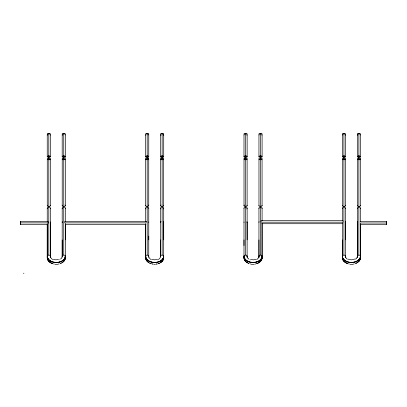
<?xml version="1.0" encoding="UTF-8"?>
<svg xmlns="http://www.w3.org/2000/svg" width="407" height="407" viewBox="0 0 407 407"><rect width="100%" height="100%" fill="white"/><g stroke="black" fill="none" stroke-linecap="round" stroke-linejoin="round"><path stroke-width="0.61" d="M47.237 223.977L47.243 256.354A9.04 6.268 0 0 0 56.288 262.622A9.04 6.268 0 0 0 65.329 256.354L65.329 256.115A9.04 6.268 0 0 1 56.288 262.383A9.04 6.268 0 0 1 47.243 256.115L47.237 256.237A9.051 6.273 0 0 0 56.288 262.51A9.051 6.273 0 0 0 65.339 256.237M47.237 221.449L47.237 208.165M47.237 156.792L47.237 134.742M47.253 223.875L47.258 257.438M48.097 223.29L48.097 221.306L20.355 221.306L20.355 224.455L47.466 224.455M48.809 255.103L48.809 133.654M50.387 208.165L50.382 256.237A5.902 4.09 0 0 0 51.557 258.684M50.387 156.792L50.387 134.742M50.371 257.138L50.371 222.339M62.19 208.165L62.19 256.237A5.902 4.09 0 0 1 61.757 257.768M62.19 156.792L62.19 134.742M63.762 255.103L63.767 133.654M65.324 257.758L65.339 223.346M65.339 221.449L65.339 208.165M65.339 156.792L65.339 134.742M145.614 223.977L145.62 256.354A9.04 6.268 0 0 0 154.66 262.622A9.04 6.268 0 0 0 163.706 256.354L163.706 256.115A9.04 6.268 0 0 1 154.66 262.383A9.04 6.268 0 0 1 145.62 256.115L145.609 256.237A9.051 6.273 0 0 0 154.66 262.51A9.051 6.273 0 0 0 163.711 256.237M145.614 221.449L145.614 208.165M145.614 156.792L145.614 134.742M145.63 223.875L145.635 257.438M147.186 255.103L147.186 133.654M148.764 208.165L148.758 256.237A5.902 4.09 0 0 0 150.422 259.081M148.758 156.792L148.764 134.742M160.567 208.165L160.567 256.237A5.902 4.09 0 0 1 158.903 259.081M160.567 156.792L160.567 134.742M162.139 255.103L162.139 133.654M163.7 257.758L163.716 208.165M163.716 156.792L163.716 134.742M243.991 208.165L243.997 256.354A9.04 6.268 0 0 0 253.037 262.622A9.04 6.268 0 0 0 262.083 256.354L262.093 223.346M243.986 156.792L243.991 134.742M245.563 255.103L245.563 133.654M247.125 257.138L247.141 208.165M247.135 156.792L247.135 134.742M258.944 208.165L258.938 256.237A5.902 4.09 0 0 1 257.768 258.684M258.944 156.792L258.944 134.742M260.516 255.103L260.516 133.654M262.093 220.818L262.093 208.165M262.088 156.792L262.093 134.742M262.077 257.758L262.077 223.591M342.363 222.715L342.373 256.354A9.04 6.268 0 0 0 351.414 262.622A9.04 6.268 0 0 0 360.454 256.354L360.465 223.346M342.363 220.818L342.368 208.165M342.363 156.792L342.363 134.742M343.935 255.103L343.94 133.654M345.497 257.138L345.512 208.165M345.512 156.792L345.512 134.742M357.321 208.165L357.315 256.237A5.902 4.09 0 0 1 356.883 257.768M357.315 156.792L357.321 134.742M357.336 222.024L357.336 257.438A1.572 1.089 0 0 1 357.509 257.076M357.463 256.71A1.572 1.135 0 0 1 358.857 255.103L358.893 133.654M360.465 221.449L360.47 208.165M360.465 156.792L360.465 134.742M360.449 257.758L360.449 224.216M47.263 158.796L47.263 205.835M50.361 205.835L50.361 158.796M62.215 158.796L62.215 205.835M65.318 205.835L65.313 158.796A1.572 0.85 0 0 1 63.406 159.768A1.572 0.85 0 0 1 62.51 158.43M145.635 158.796L145.64 205.835M148.738 205.835L148.738 158.796M160.592 158.796L160.592 205.835M163.69 205.835L163.69 158.796M244.012 158.796L244.012 205.835M247.115 205.835L247.115 158.796M258.964 158.796L258.969 205.835M262.067 205.835L262.067 158.796M342.389 158.796L342.389 205.835M345.492 205.835L345.487 158.796M357.341 158.796L357.341 205.835M360.444 205.835L360.444 158.796M360.164 221.433L386.645 221.433L386.645 224.583L360.164 224.583M50.239 262.556A9.04 6.517 0 0 1 47.248 257.712L47.248 257.483A9.04 6.517 0 0 0 48.194 260.383M64.55 260.134A9.04 6.517 0 0 0 65.334 257.483L65.334 257.712A9.04 6.517 0 0 1 63.375 261.762M148.616 262.556A9.04 6.517 0 0 1 145.625 257.712L145.625 257.483A9.04 6.517 0 0 0 147.578 261.533M163.075 259.88A9.04 6.517 0 0 0 163.711 257.483L163.711 257.712A9.04 6.517 0 0 1 163.075 260.109M245.955 261.762A9.04 6.517 0 0 1 244.002 257.712L244.002 257.483A9.04 6.517 0 0 0 244.78 260.134M261.141 260.383A9.04 6.517 0 0 0 262.083 257.483L262.083 257.712A9.04 6.517 0 0 1 259.091 262.556M344.826 262.174A9.04 6.517 0 0 1 342.373 257.712L342.373 257.483A9.04 6.517 0 0 0 342.877 259.625M359.152 260.862A9.04 6.517 0 0 0 360.46 257.483L360.46 257.712A9.04 6.517 0 0 1 358.007 262.174M355.169 258.984L351.414 259.849L347.909 259.111M157.636 259.33L154.66 259.849L151.689 259.33M256.013 259.33L253.658 259.824L250.916 259.59M58.41 259.59L55.667 259.824L53.312 259.33M57.967 264.443L55.031 264.494M353.093 264.443L350.157 264.494M254.304 264.494L251.368 264.443M155.51 264.53L153.826 264.53M47.237 133.654L50.387 133.654M62.19 133.654L65.339 133.654M145.614 133.654L148.758 133.654M160.567 133.654L163.716 133.654M243.991 133.654L247.135 133.654M258.944 133.654L262.088 133.654M342.368 133.654L345.512 133.654M357.321 133.654L360.465 133.654M342.984 222.181L261.136 222.181L261.126 220.645L342.974 220.645L342.984 221.5M20.355 222.883L48.097 222.883M146.006 222.883L64.794 222.883L64.784 221.347L146.632 221.347L146.637 222.197M360.17 223.011L386.65 223.011M342.348 223.718L261.752 223.718M146.006 224.415L65.41 224.415M23.947 273.301L23.387 273.194M386.645 221.433L386.645 224.583M20.355 221.306L20.355 224.455M345.497 222.339L345.512 239.86M342.368 239.921L342.384 257.438M258.944 239.921L258.964 257.438A1.572 1.089 0 0 1 259.132 257.076M247.12 222.339L247.135 239.86M243.991 239.921L243.997 245.548M244.007 256.186L244.007 257.438M163.7 222.339L163.716 239.86M160.567 239.921L160.587 256.812M148.758 236.106L148.764 239.86M65.324 224.216L65.339 239.86M62.195 239.921L62.21 256.812M360.465 157.733L360.465 158.165M359.478 155.978L359.478 159.727M358.308 155.978L358.308 159.727M344.526 155.978L344.526 159.727M343.355 155.978L343.355 159.727M261.101 155.978L261.101 159.727M259.931 155.978L259.931 159.727M246.149 155.978L246.149 159.727M244.978 155.978L244.978 159.727M162.724 155.978L162.724 159.727M161.554 155.978L161.554 159.727M147.772 155.978L147.772 159.727M146.601 155.978L146.601 159.727M65.339 157.733L65.339 158.165M64.347 155.978L64.347 159.727M63.182 155.978L63.182 159.727M49.395 155.978L49.395 159.727M48.224 155.978L48.224 159.727M62.51 256.924A1.572 1.135 0 0 1 62.754 255.362A1.572 1.135 0 0 1 64.927 255.469A1.572 1.135 0 0 1 64.876 257.036M47.461 256.817A1.572 1.135 0 0 1 48.728 255.103A1.572 1.135 0 0 1 50.239 256.71M61.605 258.007A5.902 4.09 0 0 1 61.432 258.242M61.233 258.465A5.902 4.09 0 0 1 61.014 258.684M60.78 258.888A5.902 4.09 0 0 1 60.526 259.081M59.346 259.732A5.902 4.09 0 0 1 59.015 259.864M52.605 259.432A5.902 4.09 0 0 1 52.32 259.264M52.045 259.081A5.902 4.09 0 0 1 51.791 258.888M65.339 257.595A9.051 6.522 0 0 1 63.385 261.65M63.141 261.859A9.051 6.522 0 0 1 62.887 262.062M62.622 262.261A9.051 6.522 0 0 1 62.057 262.622M61.142 263.105A9.051 6.522 0 0 1 60.816 263.248M52.783 263.609A9.051 6.522 0 0 1 52.437 263.502M51.765 263.248A9.051 6.522 0 0 1 51.44 263.105M51.124 262.953A9.051 6.522 0 0 1 50.819 262.795M50.234 262.444A9.051 6.522 0 0 1 48.362 260.739M48.184 260.5A9.051 6.522 0 0 1 47.237 257.595M63.136 261.971A9.04 6.517 0 0 1 62.882 262.174M62.617 262.367A9.04 6.517 0 0 1 61.757 262.902M61.452 263.064A9.04 6.517 0 0 1 60.811 263.354M60.48 263.487A9.04 6.517 0 0 1 60.139 263.609M59.086 263.909A9.04 6.517 0 0 1 58.354 264.057M54.228 264.057A9.04 6.517 0 0 1 53.495 263.909M52.788 263.721A9.04 6.517 0 0 1 52.101 263.487M51.77 263.354A9.04 6.517 0 0 1 50.529 262.734M47.929 258.501A1.572 1.089 0 0 1 47.461 257.036M50.244 257.138A1.572 1.089 0 0 1 50.351 257.361M65.308 257.377A1.572 1.089 0 0 1 64.347 258.613M64.387 260.383A9.04 6.517 0 0 1 64.026 260.862M63.823 261.091A9.04 6.517 0 0 1 63.604 261.314M62.342 262.327A9.04 6.517 0 0 1 62.052 262.505M51.129 262.836A9.04 6.517 0 0 1 50.824 262.673M49.964 262.139A9.04 6.517 0 0 1 49.7 261.945M49.445 261.742A9.04 6.517 0 0 1 49.206 261.533M48.977 261.314A9.04 6.517 0 0 1 48.759 261.091M48.555 260.862A9.04 6.517 0 0 1 48.367 260.622M62.424 222.751A1.572 1.089 0 0 1 62.383 221.662M50.356 221.963A1.572 1.089 0 0 1 50.198 222.7M64.779 205.036A1.572 0.85 0 0 1 64.993 206.217A1.572 0.85 0 0 1 62.805 206.359A1.572 0.85 0 0 1 62.5 205.184M62.444 135.221A1.572 0.875 0 0 1 63.517 133.883A1.572 0.875 0 0 1 65.288 134.971M62.5 208.842A1.572 1.135 0 0 1 63.406 207.061A1.572 1.135 0 0 1 65.313 208.369M62.51 157.316A1.572 0.875 0 0 1 63.461 155.932A1.572 0.875 0 0 1 65.283 157.016M50.173 158.516A1.572 0.85 0 0 1 48.809 159.788A1.572 0.85 0 0 1 47.446 158.516M50.178 205.265A1.572 0.85 0 0 1 48.815 206.537A1.572 0.85 0 0 1 47.451 205.265M47.451 135.18A1.572 0.875 0 0 1 48.692 133.872A1.572 0.875 0 0 1 50.28 135.063M47.4 208.664A1.572 1.135 0 0 1 48.764 207.031A1.572 1.135 0 0 1 50.265 208.598M47.446 157.224A1.572 0.875 0 0 1 48.728 155.917A1.572 0.875 0 0 1 50.249 157.148M148.199 158.292A1.572 0.85 0 0 1 148.407 159.478A1.572 0.85 0 0 1 146.215 159.61A1.572 0.85 0 0 1 145.935 158.43M148.199 205.036A1.572 0.85 0 0 1 148.413 206.217A1.572 0.85 0 0 1 146.225 206.359A1.572 0.85 0 0 1 145.925 205.184M145.869 135.221A1.572 0.875 0 0 1 146.942 133.883A1.572 0.875 0 0 1 148.708 134.971M146.077 208.969A1.572 1.135 0 0 1 146.718 207.082A1.572 1.135 0 0 1 148.738 208.369M145.935 157.316A1.572 0.875 0 0 1 146.179 156.12A1.572 0.875 0 0 1 148.346 156.202A1.572 0.875 0 0 1 148.301 157.407M146.072 257.036A1.572 1.135 0 0 1 146.744 255.148A1.572 1.135 0 0 1 148.723 256.481M158.628 259.264A5.902 4.09 0 0 1 158.343 259.432M150.982 259.432A5.902 4.09 0 0 1 150.692 259.264M160.709 256.71A1.572 1.135 0 0 1 161.314 255.27A1.572 1.135 0 0 1 163.375 255.53A1.572 1.135 0 0 1 163.253 257.036M163.716 257.595A9.051 6.522 0 0 1 161.757 261.65M161.518 261.859A9.051 6.522 0 0 1 160.434 262.622M159.519 263.105A9.051 6.522 0 0 1 159.193 263.248M158.521 263.502A9.051 6.522 0 0 1 158.175 263.609M156.736 263.95A9.051 6.522 0 0 1 156.364 264.006M152.971 264.006A9.051 6.522 0 0 1 152.6 263.95M151.16 263.609A9.051 6.522 0 0 1 150.814 263.502M150.142 263.248A9.051 6.522 0 0 1 149.817 263.105M148.896 262.622A9.051 6.522 0 0 1 147.817 261.859M147.573 261.65A9.051 6.522 0 0 1 145.614 257.595M162.927 260.363A9.04 6.517 0 0 1 160.134 262.902M159.829 263.064A9.04 6.517 0 0 1 159.188 263.354M158.857 263.487A9.04 6.517 0 0 1 158.17 263.721M157.463 263.909A9.04 6.517 0 0 1 156.359 264.112M152.971 264.112A9.04 6.517 0 0 1 151.872 263.909M151.165 263.721A9.04 6.517 0 0 1 150.478 263.487M149.822 263.212A9.04 6.517 0 0 1 149.506 263.064M149.201 262.902A9.04 6.517 0 0 1 148.901 262.734M146.301 258.501A1.572 1.089 0 0 1 145.838 257.036M163.482 257.026A1.572 1.089 0 0 1 163.029 258.501M148.774 257.87A5.902 4.253 0 0 1 148.764 257.595M162.764 260.383A9.04 6.517 0 0 1 161.752 261.533M161.258 261.945A9.04 6.517 0 0 1 160.994 262.139M160.719 262.327A9.04 6.517 0 0 1 160.429 262.505M148.341 262.139A9.04 6.517 0 0 1 148.077 261.945M163.482 221.612A1.572 1.089 0 0 1 163.528 222.7M160.801 222.751A1.572 1.089 0 0 1 161.096 221.367M148.728 221.963A1.572 1.089 0 0 1 148.743 222.339M163.39 158.43A1.572 0.85 0 0 1 163.115 159.61A1.572 0.85 0 0 1 160.918 159.478A1.572 0.85 0 0 1 161.126 158.292M163.405 205.184A1.572 0.85 0 0 1 163.105 206.359A1.572 0.85 0 0 1 160.918 206.217A1.572 0.85 0 0 1 161.131 205.036M161.03 135.363A1.572 0.875 0 0 1 160.989 134.147A1.572 0.875 0 0 1 163.171 134.081A1.572 0.875 0 0 1 163.365 135.292M161.03 208.969A1.572 1.135 0 0 1 161.03 207.367A1.572 1.135 0 0 1 163.253 207.367A1.572 1.135 0 0 1 163.253 208.969M161.024 157.407A1.572 0.875 0 0 1 160.979 156.202A1.572 0.875 0 0 1 163.146 156.12A1.572 0.875 0 0 1 163.39 157.321M259.086 256.71A1.572 1.135 0 0 1 260.597 255.103A1.572 1.135 0 0 1 261.864 256.817M244.449 257.036A1.572 1.135 0 0 1 244.398 255.469A1.572 1.135 0 0 1 246.571 255.362A1.572 1.135 0 0 1 246.815 256.924M257.534 258.888A5.902 4.09 0 0 1 257.28 259.081M257.005 259.264A5.902 4.09 0 0 1 256.72 259.432M250.31 259.864A5.902 4.09 0 0 1 249.979 259.732M248.799 259.081A5.902 4.09 0 0 1 248.545 258.888M248.306 258.684A5.902 4.09 0 0 1 248.092 258.465M247.894 258.242A5.902 4.09 0 0 1 247.721 258.007M247.568 257.768A5.902 4.09 0 0 1 247.135 256.237M262.093 257.595A9.051 6.522 0 0 1 261.146 260.5M260.973 260.739A9.051 6.522 0 0 1 259.096 262.444M258.516 262.795A9.051 6.522 0 0 1 258.206 262.953M257.89 263.105A9.051 6.522 0 0 1 257.57 263.248M256.898 263.502A9.051 6.522 0 0 1 256.547 263.609M248.519 263.248A9.051 6.522 0 0 1 248.194 263.105M247.273 262.622A9.051 6.522 0 0 1 246.708 262.261M246.444 262.062A9.051 6.522 0 0 1 246.189 261.859M245.95 261.65A9.051 6.522 0 0 1 243.991 257.595M258.806 262.734A9.04 6.517 0 0 1 257.565 263.354M257.229 263.487A9.04 6.517 0 0 1 256.547 263.721M255.835 263.909A9.04 6.517 0 0 1 255.108 264.057M250.977 264.057A9.04 6.517 0 0 1 250.249 263.909M249.191 263.609A9.04 6.517 0 0 1 248.855 263.487M248.519 263.354A9.04 6.517 0 0 1 247.883 263.064M247.578 262.902A9.04 6.517 0 0 1 246.718 262.367M246.449 262.174A9.04 6.517 0 0 1 246.199 261.971M244.678 258.501A1.572 1.089 0 0 1 244.521 256.781M261.859 257.026A1.572 1.089 0 0 1 261.406 258.501M260.963 260.622A9.04 6.517 0 0 1 260.775 260.862M260.572 261.091A9.04 6.517 0 0 1 260.358 261.314M260.129 261.533A9.04 6.517 0 0 1 259.885 261.742M259.635 261.945A9.04 6.517 0 0 1 259.371 262.139M258.511 262.673A9.04 6.517 0 0 1 258.201 262.836M247.278 262.505A9.04 6.517 0 0 1 246.993 262.327M245.726 261.314A9.04 6.517 0 0 1 245.513 261.091M245.309 260.862A9.04 6.517 0 0 1 244.943 260.383M258.974 222.4A1.572 1.089 0 0 1 259.132 221.662M246.907 221.612A1.572 1.089 0 0 1 246.947 222.7M244.022 222.4A1.572 1.089 0 0 1 244.007 222.024M261.869 158.511A1.572 0.85 0 0 1 260.607 159.788A1.572 0.85 0 0 1 259.081 158.598M261.879 205.265A1.572 0.85 0 0 1 260.643 206.532A1.572 0.85 0 0 1 259.045 205.387M259.05 135.063A1.572 0.875 0 0 1 260.638 133.872A1.572 0.875 0 0 1 261.879 135.18M259.066 208.598A1.572 1.135 0 0 1 260.566 207.031A1.572 1.135 0 0 1 261.93 208.664M259.081 157.148A1.572 0.875 0 0 1 260.607 155.917A1.572 0.875 0 0 1 261.869 157.234M246.815 158.43A1.572 0.85 0 0 1 246.535 159.61A1.572 0.85 0 0 1 244.342 159.478A1.572 0.85 0 0 1 244.551 158.292M246.83 205.184A1.572 0.85 0 0 1 246.525 206.359A1.572 0.85 0 0 1 244.337 206.217A1.572 0.85 0 0 1 244.551 205.036M244.042 134.971A1.572 0.875 0 0 1 245.808 133.883A1.572 0.875 0 0 1 246.886 135.221M244.017 208.369A1.572 1.135 0 0 1 246.037 207.082A1.572 1.135 0 0 1 246.678 208.969M244.449 157.407A1.572 0.875 0 0 1 244.398 156.202A1.572 0.875 0 0 1 246.571 156.12A1.572 0.875 0 0 1 246.815 157.321M345.304 158.516A1.572 0.85 0 0 1 343.94 159.788A1.572 0.85 0 0 1 342.577 158.516M345.304 205.265A1.572 0.85 0 0 1 343.94 206.537A1.572 0.85 0 0 1 342.577 205.265M342.475 135.063A1.572 0.875 0 0 1 344.057 133.872A1.572 0.875 0 0 1 345.304 135.18M342.485 208.598A1.572 1.135 0 0 1 343.986 207.031A1.572 1.135 0 0 1 345.355 208.664M342.501 157.148A1.572 0.875 0 0 1 344.022 155.917A1.572 0.875 0 0 1 345.304 157.224M342.485 256.669A1.572 1.135 0 0 1 343.971 255.103A1.572 1.135 0 0 1 345.365 256.71M356.73 258.007A5.902 4.09 0 0 1 356.557 258.242M356.359 258.465A5.902 4.09 0 0 1 356.145 258.684M355.906 258.888A5.902 4.09 0 0 1 355.652 259.081M347.176 259.081A5.902 4.09 0 0 1 346.922 258.888M346.683 258.684A5.902 4.09 0 0 1 346.098 258.007M345.945 257.768A5.902 4.09 0 0 1 345.512 256.237M358.857 255.103A1.572 1.135 0 0 1 360.343 256.669M360.47 257.595A9.051 6.522 0 0 1 358.018 262.062M357.753 262.261A9.051 6.522 0 0 1 357.473 262.444M356.888 262.795A9.051 6.522 0 0 1 356.583 262.953M356.267 263.105A9.051 6.522 0 0 1 355.942 263.248M347.909 263.609A9.051 6.522 0 0 1 347.563 263.502M346.891 263.248A9.051 6.522 0 0 1 346.571 263.105M346.255 262.953A9.051 6.522 0 0 1 345.945 262.795M345.36 262.444A9.051 6.522 0 0 1 345.085 262.261M344.821 262.062A9.051 6.522 0 0 1 342.368 257.595M357.743 262.367A9.04 6.517 0 0 1 357.468 262.556M357.183 262.734A9.04 6.517 0 0 1 356.883 262.902M356.578 263.064A9.04 6.517 0 0 1 355.937 263.354M355.606 263.487A9.04 6.517 0 0 1 355.27 263.609M354.212 263.909A9.04 6.517 0 0 1 353.485 264.057M349.354 264.057A9.04 6.517 0 0 1 348.626 263.909M347.914 263.721A9.04 6.517 0 0 1 347.227 263.487M346.896 263.354A9.04 6.517 0 0 1 345.655 262.734M345.37 262.556A9.04 6.517 0 0 1 345.09 262.367M343.447 258.633A1.572 1.089 0 0 1 342.557 257.076M345.284 257.026A1.572 1.089 0 0 1 345.482 257.377M360.388 257.255A1.572 1.089 0 0 1 359.473 258.613M358.949 261.091A9.04 6.517 0 0 1 358.735 261.314M358.506 261.533A9.04 6.517 0 0 1 358.262 261.742M346.26 262.836A9.04 6.517 0 0 1 345.95 262.673M344.571 261.742A9.04 6.517 0 0 1 344.332 261.533M344.103 261.314A9.04 6.517 0 0 1 343.884 261.091M343.686 260.862A9.04 6.517 0 0 1 343.009 259.88M357.55 222.751A1.572 1.089 0 0 1 357.509 221.662M345.278 221.612A1.572 1.089 0 0 1 345.324 222.7M360.393 158.684A1.572 0.85 0 0 1 358.709 159.783A1.572 0.85 0 0 1 357.539 158.511M360.409 205.459A1.572 0.85 0 0 1 358.679 206.527A1.572 0.85 0 0 1 357.55 205.25M357.575 135.221A1.572 0.875 0 0 1 358.653 133.878A1.572 0.875 0 0 1 360.409 134.976M357.55 208.755A1.572 1.135 0 0 1 358.771 207.036A1.572 1.135 0 0 1 360.348 208.598M357.539 157.234A1.572 0.875 0 0 1 358.709 155.922A1.572 0.875 0 0 1 360.393 157.051M243.997 256.115L243.986 256.237A9.051 6.273 0 0 0 253.037 262.51A9.051 6.273 0 0 0 262.088 256.237L262.077 256.115A9.04 6.268 0 0 1 253.037 262.383A9.04 6.268 0 0 1 243.997 256.115M342.373 256.115L342.363 256.237A9.051 6.273 0 0 0 351.414 262.51A9.051 6.273 0 0 0 360.465 256.237L360.454 256.115A9.04 6.268 0 0 1 351.414 262.383A9.04 6.268 0 0 1 342.373 256.115"/></g></svg>
